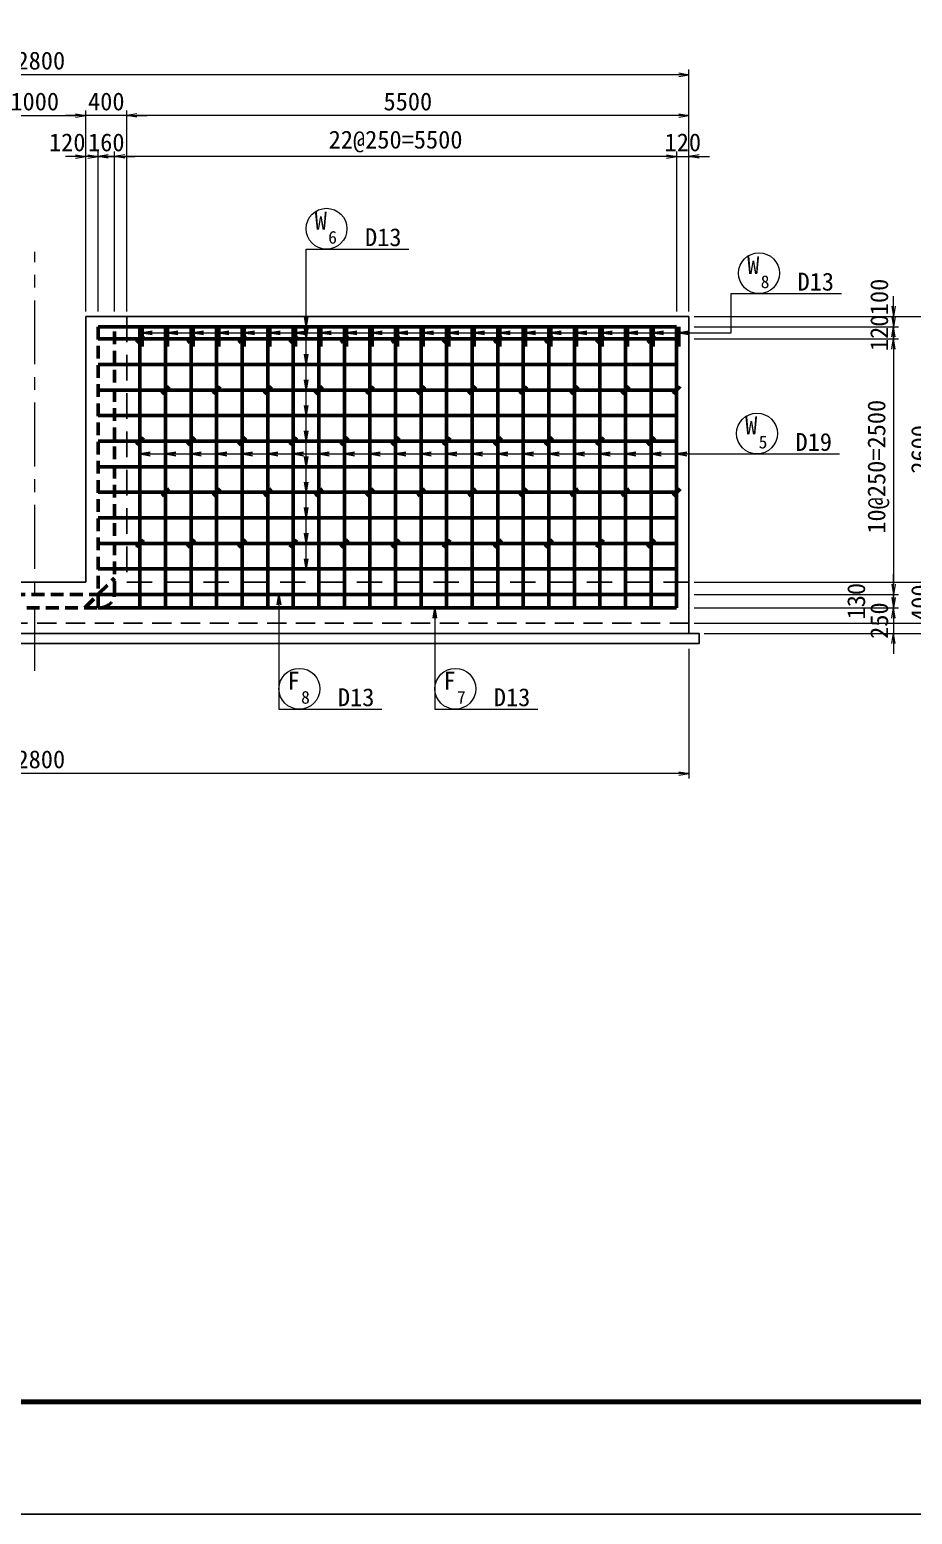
# Model space of a CAD drawing. Header units: millimetres. Extents: x 0 to 126150, y 0 to 29700.
# Drawn here: x 66602 to 75236, y 0 to 14522 of the extents above; entities that cross this region are included whole.
import ezdxf
from ezdxf.enums import TextEntityAlignment as Align

# ---------------------------------------------------------------- set-up
doc = ezdxf.new("R2010")
doc.units = ezdxf.units.MM
doc.header["$LTSCALE"] = 500
for name, pattern in [('CENTER', [2, 1.25, -0.25, 0.25, -0.25]), ('DASHED', [0.75, 0.5, -0.25]), ('DASHED2', [0.375, 0.25, -0.125])]:
    doc.linetypes.add(name, pattern=pattern)
doc.layers.get('Defpoints').update_dxf_attribs({"color": 153})
for name, color, linetype, lineweight in [('D-BMK', 2, 'CENTER', 13), ('D-STR', 3, 'Continuous', 25), ('D-STR-DIM', 7, 'Continuous', 13), ('D-STR-HTXT', 4, 'Continuous', 13), ('D-STR-STR1', 1, 'Continuous', 50), ('D-STR-STR2', 40, 'Continuous', 50), ('D-STR-STR3', 2, 'Continuous', 50), ('D-STR-TXT', 7, 'Continuous', 13), ('D-TTL', 2, 'Continuous', 140)]:
    doc.layers.add(name, color=color, linetype=linetype, lineweight=lineweight)
doc.styles.add('YOKO_GOTHIC', font='')
doc.styles.get('YOKO_GOTHIC').set_extended_font_data('MS Gothic')
doc.dimstyles.new('S50', dxfattribs={"dimscale": 50, "dimtxt": 3.5, "dimasz": 2, "dimexe": 1, "dimexo": 1, "dimgap": 1, "dimtad": 1, "dimdec": 0, "dimzin": 1, "dimdsep": 46, "dimtxsty": 'YOKO_GOTHIC', "dimblk": 'OPEN', "dimcen": 0, "dimclrd": 256, "dimclre": 256, "dimclrt": 256, "dimaunit": 1, "dimadec": 3, "dimazin": 0, "dimtfac": 1, "dimtdec": 0, "dimtix": 1, "dimtmove": 2, "dimatfit": 3, "dimldrblk": 'OPEN', "dimfxl": 1, "dimlwd": -1, "dimlwe": -1, "dimarcsym": 2})

# ---------------------------------------------------------------- blocks, each defined once
blk = doc.blocks.new('_Open')
at = {"color": 0, "linetype": 'ByBlock', "lineweight": -2}
for p, q in [((-1, 0.17), (0, 0)), ((-1, -0.17), (0, 0)), ((0, 0), (-1, 0))]:
    blk.add_line(p, q, dxfattribs=at)
blk = doc.blocks.new('*D2')
at = {"layer": 'D-STR-DIM', "ltscale": 1500, "transparency": 16777216}
for p, q in [((73101, 11717), (75901, 11717)), ((75851, 11617), (75851, 8817)), ((73101, 8717), (75901, 8717))]:
    blk.add_line(p, q, dxfattribs=at)
at = {"layer": 'Defpoints', "color": 0, "ltscale": 1500, "transparency": 16777216}
for p in [(73051, 11717), (73051, 8717), (75851, 8717)]:
    blk.add_point(p, dxfattribs=at)
at = {"layer": 'D-STR-DIM', "ltscale": 1500, "transparency": 16777216, "xscale": 100, "yscale": 100, "zscale": 100}
for p, rotation in [((75851, 11717), 90), ((75851, 8717), 270)]:
    blk.add_blockref('_Open', p, dxfattribs=dict(at, rotation=rotation))
at = {"layer": 'D-STR-DIM', "ltscale": 1500, "transparency": 16777216, "insert": (75713, 10217), "char_height": 175, "attachment_point": 5, "rotation": 90, "style": 'YOKO_GOTHIC'}
blk.add_mtext('3000', dxfattribs=at)
blk = doc.blocks.new('*D3')
at = {"layer": 'D-STR-DIM', "ltscale": 1500, "transparency": 16777216}
for p, q in [((73101, 11717), (75501, 11717)), ((75451, 11617), (75451, 9217)), ((73101, 9117), (75501, 9117))]:
    blk.add_line(p, q, dxfattribs=at)
at = {"layer": 'Defpoints', "color": 0, "ltscale": 1500, "transparency": 16777216}
for p in [(73051, 11717), (73051, 9117), (75451, 9117)]:
    blk.add_point(p, dxfattribs=at)
at = {"layer": 'D-STR-DIM', "ltscale": 1500, "transparency": 16777216, "xscale": 100, "yscale": 100, "zscale": 100}
for p, rotation in [((75451, 11717), 90), ((75451, 9117), 270)]:
    blk.add_blockref('_Open', p, dxfattribs=dict(at, rotation=rotation))
at = {"layer": 'D-STR-DIM', "ltscale": 1500, "transparency": 16777216, "insert": (75313, 10417), "char_height": 175, "attachment_point": 5, "rotation": 90, "style": 'YOKO_GOTHIC'}
blk.add_mtext('2600', dxfattribs=at)
blk = doc.blocks.new('*D4')
at = {"layer": 'D-STR-DIM', "ltscale": 1500, "transparency": 16777216}
for p, q in [((75451, 9217), (75451, 9317)), ((73101, 9117), (75501, 9117)), ((75451, 9117), (75451, 8717)), ((73101, 8717), (75501, 8717)), ((75451, 8617), (75451, 8517))]:
    blk.add_line(p, q, dxfattribs=at)
at = {"layer": 'Defpoints', "color": 0, "ltscale": 1500, "transparency": 16777216}
for p in [(73051, 9117), (73051, 8717), (75451, 8717)]:
    blk.add_point(p, dxfattribs=at)
at = {"layer": 'D-STR-DIM', "ltscale": 1500, "transparency": 16777216, "xscale": 100, "yscale": 100, "zscale": 100}
for p, rotation in [((75451, 9117), 270), ((75451, 8717), 90)]:
    blk.add_blockref('_Open', p, dxfattribs=dict(at, rotation=rotation))
at = {"layer": 'D-STR-DIM', "ltscale": 1500, "transparency": 16777216, "insert": (75313, 8917), "char_height": 175, "attachment_point": 5, "rotation": 90, "style": 'YOKO_GOTHIC'}
blk.add_mtext('400', dxfattribs=at)
blk = doc.blocks.new('*D5')
at = {"layer": 'D-STR-DIM', "ltscale": 1500, "transparency": 16777216}
for p, q in [((73101, 11497), (75101, 11497)), ((75051, 11397), (75051, 9097)), ((73101, 8997), (75101, 8997))]:
    blk.add_line(p, q, dxfattribs=at)
at = {"layer": 'Defpoints', "color": 0, "ltscale": 1500, "transparency": 16777216}
for p in [(73051, 11497), (73051, 8997), (75051, 8997)]:
    blk.add_point(p, dxfattribs=at)
at = {"layer": 'D-STR-DIM', "ltscale": 1500, "transparency": 16777216, "xscale": 100, "yscale": 100, "zscale": 100}
for p, rotation in [((75051, 11497), 90), ((75051, 8997), 270)]:
    blk.add_blockref('_Open', p, dxfattribs=dict(at, rotation=rotation))
at = {"layer": 'D-STR-DIM', "ltscale": 1500, "transparency": 16777216, "insert": (74904, 10247), "char_height": 175, "attachment_point": 5, "rotation": 90, "style": 'YOKO_GOTHIC'}
blk.add_mtext('10@250=2500', dxfattribs=at)
blk = doc.blocks.new('*D6')
at = {"layer": 'D-STR-DIM', "ltscale": 1500, "transparency": 16777216}
for p, q in [((75051, 9097), (75051, 9197)), ((73101, 8997), (75101, 8997)), ((73101, 8867), (75101, 8867)), ((75051, 8997), (75051, 8867)), ((75051, 8767), (75051, 8667))]:
    blk.add_line(p, q, dxfattribs=at)
at = {"layer": 'Defpoints', "color": 0, "ltscale": 1500, "transparency": 16777216}
for p in [(73051, 8997), (73051, 8867), (75051, 8867)]:
    blk.add_point(p, dxfattribs=at)
at = {"layer": 'D-STR-DIM', "ltscale": 1500, "transparency": 16777216, "xscale": 100, "yscale": 100, "zscale": 100}
for p, rotation in [((75051, 8997), 270), ((75051, 8867), 90)]:
    blk.add_blockref('_Open', p, dxfattribs=dict(at, rotation=rotation))
at = {"layer": 'D-STR-DIM', "ltscale": 1500, "transparency": 16777216, "insert": (74688, 8932), "char_height": 175, "attachment_point": 5, "rotation": 90, "style": 'YOKO_GOTHIC'}
blk.add_mtext('130', dxfattribs=at)
blk = doc.blocks.new('*D7')
at = {"layer": 'D-STR-DIM', "ltscale": 1500, "transparency": 16777216}
for p, q in [((75051, 8967), (75051, 9067)), ((73101, 8867), (75101, 8867)), ((75051, 8867), (75051, 8617)), ((73201, 8617), (75101, 8617)), ((75051, 8517), (75051, 8417))]:
    blk.add_line(p, q, dxfattribs=at)
at = {"layer": 'Defpoints', "color": 0, "ltscale": 1500, "transparency": 16777216}
for p in [(73051, 8867), (73151, 8617), (75051, 8617)]:
    blk.add_point(p, dxfattribs=at)
at = {"layer": 'D-STR-DIM', "ltscale": 1500, "transparency": 16777216, "xscale": 100, "yscale": 100, "zscale": 100}
for p, rotation in [((75051, 8867), 270), ((75051, 8617), 90)]:
    blk.add_blockref('_Open', p, dxfattribs=dict(at, rotation=rotation))
at = {"layer": 'D-STR-DIM', "ltscale": 1500, "transparency": 16777216, "insert": (74913, 8742), "char_height": 175, "attachment_point": 5, "rotation": 90, "style": 'YOKO_GOTHIC'}
blk.add_mtext('250', dxfattribs=at)
blk = doc.blocks.new('*D8')
at = {"layer": 'D-STR-DIM', "ltscale": 1500, "transparency": 16777216}
for p, q in [((75051, 11817), (75051, 11917)), ((73101, 11717), (75101, 11717)), ((75051, 11617), (75051, 11717)), ((73101, 11617), (75101, 11617)), ((75051, 11517), (75051, 11417))]:
    blk.add_line(p, q, dxfattribs=at)
at = {"layer": 'Defpoints', "color": 0, "ltscale": 1500, "transparency": 16777216}
for p in [(73051, 11717), (75051, 11717), (73051, 11617)]:
    blk.add_point(p, dxfattribs=at)
at = {"layer": 'D-STR-DIM', "ltscale": 1500, "transparency": 16777216, "xscale": 100, "yscale": 100, "zscale": 100}
for p, rotation in [((75051, 11717), 270), ((75051, 11617), 90)]:
    blk.add_blockref('_Open', p, dxfattribs=dict(at, rotation=rotation))
at = {"layer": 'D-STR-DIM', "ltscale": 1500, "transparency": 16777216, "insert": (74913, 11908), "char_height": 175, "attachment_point": 5, "rotation": 90, "style": 'YOKO_GOTHIC'}
blk.add_mtext('100', dxfattribs=at)
blk = doc.blocks.new('*D9')
at = {"layer": 'D-STR-DIM', "ltscale": 1500, "transparency": 16777216}
for p, q in [((75851, 8817), (75851, 8917)), ((73101, 8717), (75901, 8717)), ((75851, 8617), (75851, 8717)), ((73201, 8617), (75901, 8617)), ((75851, 8517), (75851, 8417))]:
    blk.add_line(p, q, dxfattribs=at)
at = {"layer": 'Defpoints', "color": 0, "ltscale": 1500, "transparency": 16777216}
for p in [(73051, 8717), (75851, 8717), (73151, 8617)]:
    blk.add_point(p, dxfattribs=at)
at = {"layer": 'D-STR-DIM', "ltscale": 1500, "transparency": 16777216, "xscale": 100, "yscale": 100, "zscale": 100}
for p, rotation in [((75851, 8717), 270), ((75851, 8617), 90)]:
    blk.add_blockref('_Open', p, dxfattribs=dict(at, rotation=rotation))
at = {"layer": 'D-STR-DIM', "ltscale": 1500, "transparency": 16777216, "insert": (75713, 8667), "char_height": 175, "attachment_point": 5, "rotation": 90, "style": 'YOKO_GOTHIC'}
blk.add_mtext('100', dxfattribs=at)
blk = doc.blocks.new('*D10')
at = {"layer": 'D-STR-DIM', "ltscale": 1500, "transparency": 16777216}
for p, q in [((75051, 11717), (75051, 11817)), ((73101, 11617), (75101, 11617)), ((73101, 11497), (75101, 11497)), ((75051, 11497), (75051, 11617)), ((75051, 11397), (75051, 11297))]:
    blk.add_line(p, q, dxfattribs=at)
at = {"layer": 'Defpoints', "color": 0, "ltscale": 1500, "transparency": 16777216}
for p in [(73051, 11617), (73051, 11497), (75051, 11617)]:
    blk.add_point(p, dxfattribs=at)
at = {"layer": 'D-STR-DIM', "ltscale": 1500, "transparency": 16777216, "xscale": 100, "yscale": 100, "zscale": 100}
for p, rotation in [((75051, 11617), 270), ((75051, 11497), 90)]:
    blk.add_blockref('_Open', p, dxfattribs=dict(at, rotation=rotation))
at = {"layer": 'D-STR-DIM', "ltscale": 1500, "transparency": 16777216, "insert": (74913, 11557), "char_height": 175, "attachment_point": 5, "rotation": 90, "style": 'YOKO_GOTHIC'}
blk.add_mtext('120', dxfattribs=at)
blk = doc.blocks.new('*D11')
at = {"layer": 'D-STR-DIM', "ltscale": 1500, "transparency": 16777216}
for p, q in [((60251, 11767), (60251, 14132)), ((73051, 11767), (73051, 14132)), ((72951, 14082), (60351, 14082))]:
    blk.add_line(p, q, dxfattribs=at)
at = {"layer": 'Defpoints', "color": 0, "ltscale": 1500, "transparency": 16777216}
for p in [(60251, 14082), (60251, 11717), (73051, 11717)]:
    blk.add_point(p, dxfattribs=at)
at = {"layer": 'D-STR-DIM', "ltscale": 1500, "transparency": 16777216, "xscale": 100, "yscale": 100, "zscale": 100, "rotation": 180}
blk.add_blockref('_Open', (60251, 14082), dxfattribs=at)
at = {"layer": 'D-STR-DIM', "ltscale": 1500, "transparency": 16777216, "xscale": 100, "yscale": 100, "zscale": 100}
blk.add_blockref('_Open', (73051, 14082), dxfattribs=at)
at = {"layer": 'D-STR-DIM', "ltscale": 1500, "transparency": 16777216, "insert": (66651, 14219), "char_height": 175, "attachment_point": 5, "style": 'YOKO_GOTHIC'}
blk.add_mtext('12800', dxfattribs=at)
blk = doc.blocks.new('*D12')
at = {"layer": 'D-STR-DIM', "ltscale": 1500, "transparency": 16777216}
for p, q in [((67551, 11767), (67551, 13732)), ((72951, 13682), (67651, 13682)), ((73051, 11767), (73051, 13732))]:
    blk.add_line(p, q, dxfattribs=at)
at = {"layer": 'Defpoints', "color": 0, "ltscale": 1500, "transparency": 16777216}
for p in [(67551, 13682), (67551, 11717), (73051, 11717)]:
    blk.add_point(p, dxfattribs=at)
at = {"layer": 'D-STR-DIM', "ltscale": 1500, "transparency": 16777216, "xscale": 100, "yscale": 100, "zscale": 100, "rotation": 180}
blk.add_blockref('_Open', (67551, 13682), dxfattribs=at)
at = {"layer": 'D-STR-DIM', "ltscale": 1500, "transparency": 16777216, "xscale": 100, "yscale": 100, "zscale": 100}
blk.add_blockref('_Open', (73051, 13682), dxfattribs=at)
at = {"layer": 'D-STR-DIM', "ltscale": 1500, "transparency": 16777216, "insert": (70301, 13819), "char_height": 175, "attachment_point": 5, "style": 'YOKO_GOTHIC'}
blk.add_mtext('5500', dxfattribs=at)
blk = doc.blocks.new('*D13')
at = {"layer": 'D-STR-DIM', "ltscale": 1500, "transparency": 16777216}
for p, q in [((67051, 13682), (66951, 13682)), ((67151, 11767), (67151, 13732)), ((67551, 13682), (67151, 13682)), ((67551, 11767), (67551, 13732)), ((67651, 13682), (67751, 13682))]:
    blk.add_line(p, q, dxfattribs=at)
at = {"layer": 'Defpoints', "color": 0, "ltscale": 1500, "transparency": 16777216}
for p in [(67151, 13682), (67151, 11717), (67551, 11717)]:
    blk.add_point(p, dxfattribs=at)
at = {"layer": 'D-STR-DIM', "ltscale": 1500, "transparency": 16777216, "xscale": 100, "yscale": 100, "zscale": 100}
blk.add_blockref('_Open', (67151, 13682), dxfattribs=at)
at = {"layer": 'D-STR-DIM', "ltscale": 1500, "transparency": 16777216, "xscale": 100, "yscale": 100, "zscale": 100, "rotation": 180}
blk.add_blockref('_Open', (67551, 13682), dxfattribs=at)
at = {"layer": 'D-STR-DIM', "ltscale": 1500, "transparency": 16777216, "insert": (67351, 13819), "char_height": 175, "attachment_point": 5, "style": 'YOKO_GOTHIC'}
blk.add_mtext('400', dxfattribs=at)
blk = doc.blocks.new('*D20')
at = {"layer": 'D-STR-DIM', "ltscale": 1500, "transparency": 16777216}
for p, q in [((66151, 11767), (66151, 13732)), ((66251, 13682), (67051, 13682)), ((67151, 11767), (67151, 13732))]:
    blk.add_line(p, q, dxfattribs=at)
at = {"layer": 'Defpoints', "color": 0, "ltscale": 1500, "transparency": 16777216}
for p in [(67151, 13682), (66151, 11717), (67151, 11717)]:
    blk.add_point(p, dxfattribs=at)
at = {"layer": 'D-STR-DIM', "ltscale": 1500, "transparency": 16777216, "xscale": 100, "yscale": 100, "zscale": 100, "rotation": 180}
blk.add_blockref('_Open', (66151, 13682), dxfattribs=at)
at = {"layer": 'D-STR-DIM', "ltscale": 1500, "transparency": 16777216, "xscale": 100, "yscale": 100, "zscale": 100}
blk.add_blockref('_Open', (67151, 13682), dxfattribs=at)
at = {"layer": 'D-STR-DIM', "ltscale": 1500, "transparency": 16777216, "insert": (66651, 13819), "char_height": 175, "attachment_point": 5, "style": 'YOKO_GOTHIC'}
blk.add_mtext('1000', dxfattribs=at)
blk = doc.blocks.new('*D21')
at = {"layer": 'D-STR-DIM', "ltscale": 1500, "transparency": 16777216}
for p, q in [((67431, 11767), (67431, 13332)), ((72831, 13282), (67531, 13282)), ((72931, 11767), (72931, 13332))]:
    blk.add_line(p, q, dxfattribs=at)
at = {"layer": 'Defpoints', "color": 0, "ltscale": 1500, "transparency": 16777216}
for p in [(67431, 13282), (67431, 11717), (72931, 11717)]:
    blk.add_point(p, dxfattribs=at)
at = {"layer": 'D-STR-DIM', "ltscale": 1500, "transparency": 16777216, "xscale": 100, "yscale": 100, "zscale": 100, "rotation": 180}
blk.add_blockref('_Open', (67431, 13282), dxfattribs=at)
at = {"layer": 'D-STR-DIM', "ltscale": 1500, "transparency": 16777216, "xscale": 100, "yscale": 100, "zscale": 100}
blk.add_blockref('_Open', (72931, 13282), dxfattribs=at)
at = {"layer": 'D-STR-DIM', "ltscale": 1500, "transparency": 16777216, "insert": (70181, 13428), "char_height": 175, "attachment_point": 5, "style": 'YOKO_GOTHIC'}
blk.add_mtext('22@250=5500', dxfattribs=at)
blk = doc.blocks.new('*D22')
at = {"layer": 'D-STR-DIM', "ltscale": 1500, "transparency": 16777216}
for p, q in [((67171, 13282), (67071, 13282)), ((67271, 11767), (67271, 13332)), ((67431, 13282), (67271, 13282)), ((67431, 11767), (67431, 13332)), ((67531, 13282), (67631, 13282))]:
    blk.add_line(p, q, dxfattribs=at)
at = {"layer": 'Defpoints', "color": 0, "ltscale": 1500, "transparency": 16777216}
for p in [(67271, 13282), (67271, 11717), (67431, 11717)]:
    blk.add_point(p, dxfattribs=at)
at = {"layer": 'D-STR-DIM', "ltscale": 1500, "transparency": 16777216, "xscale": 100, "yscale": 100, "zscale": 100}
blk.add_blockref('_Open', (67271, 13282), dxfattribs=at)
at = {"layer": 'D-STR-DIM', "ltscale": 1500, "transparency": 16777216, "xscale": 100, "yscale": 100, "zscale": 100, "rotation": 180}
blk.add_blockref('_Open', (67431, 13282), dxfattribs=at)
at = {"layer": 'D-STR-DIM', "ltscale": 1500, "transparency": 16777216, "insert": (67351, 13419), "char_height": 175, "attachment_point": 5, "style": 'YOKO_GOTHIC'}
blk.add_mtext('160', dxfattribs=at)
blk = doc.blocks.new('*D23')
at = {"layer": 'D-STR-DIM', "ltscale": 1500, "transparency": 16777216}
for p, q in [((67051, 13282), (66951, 13282)), ((67151, 11767), (67151, 13332)), ((67271, 13282), (67151, 13282)), ((67271, 11767), (67271, 13332)), ((67371, 13282), (67471, 13282))]:
    blk.add_line(p, q, dxfattribs=at)
at = {"layer": 'Defpoints', "color": 0, "ltscale": 1500, "transparency": 16777216}
for p in [(67151, 13282), (67151, 11717), (67271, 11717)]:
    blk.add_point(p, dxfattribs=at)
at = {"layer": 'D-STR-DIM', "ltscale": 1500, "transparency": 16777216, "xscale": 100, "yscale": 100, "zscale": 100}
blk.add_blockref('_Open', (67151, 13282), dxfattribs=at)
at = {"layer": 'D-STR-DIM', "ltscale": 1500, "transparency": 16777216, "xscale": 100, "yscale": 100, "zscale": 100, "rotation": 180}
blk.add_blockref('_Open', (67271, 13282), dxfattribs=at)
at = {"layer": 'D-STR-DIM', "ltscale": 1500, "transparency": 16777216, "insert": (66969, 13419), "char_height": 175, "attachment_point": 5, "style": 'YOKO_GOTHIC'}
blk.add_mtext('120', dxfattribs=at)
blk = doc.blocks.new('*D24')
at = {"layer": 'D-STR-DIM', "ltscale": 1500, "transparency": 16777216}
for p, q in [((72831, 13282), (72731, 13282)), ((72931, 11767), (72931, 13332)), ((72931, 13282), (73051, 13282)), ((73051, 11767), (73051, 13332)), ((73151, 13282), (73251, 13282))]:
    blk.add_line(p, q, dxfattribs=at)
at = {"layer": 'Defpoints', "color": 0, "ltscale": 1500, "transparency": 16777216}
for p in [(73051, 13282), (72931, 11717), (73051, 11717)]:
    blk.add_point(p, dxfattribs=at)
at = {"layer": 'D-STR-DIM', "ltscale": 1500, "transparency": 16777216, "xscale": 100, "yscale": 100, "zscale": 100}
blk.add_blockref('_Open', (72931, 13282), dxfattribs=at)
at = {"layer": 'D-STR-DIM', "ltscale": 1500, "transparency": 16777216, "xscale": 100, "yscale": 100, "zscale": 100, "rotation": 180}
blk.add_blockref('_Open', (73051, 13282), dxfattribs=at)
at = {"layer": 'D-STR-DIM', "ltscale": 1500, "transparency": 16777216, "insert": (72991, 13419), "char_height": 175, "attachment_point": 5, "style": 'YOKO_GOTHIC'}
blk.add_mtext('120', dxfattribs=at)
blk = doc.blocks.new('*D25')
at = {"layer": 'D-STR-DIM', "ltscale": 1500, "transparency": 16777216}
for p, q in [((60251, 8567), (60251, 7197)), ((73051, 8467), (73051, 7197)), ((72951, 7247), (60351, 7247))]:
    blk.add_line(p, q, dxfattribs=at)
at = {"layer": 'Defpoints', "color": 0, "ltscale": 1500, "transparency": 16777216}
for p in [(60251, 8617), (73051, 8517), (60251, 7247)]:
    blk.add_point(p, dxfattribs=at)
at = {"layer": 'D-STR-DIM', "ltscale": 1500, "transparency": 16777216, "xscale": 100, "yscale": 100, "zscale": 100, "rotation": 180}
blk.add_blockref('_Open', (60251, 7247), dxfattribs=at)
at = {"layer": 'D-STR-DIM', "ltscale": 1500, "transparency": 16777216, "xscale": 100, "yscale": 100, "zscale": 100}
blk.add_blockref('_Open', (73051, 7247), dxfattribs=at)
at = {"layer": 'D-STR-DIM', "ltscale": 1500, "transparency": 16777216, "insert": (66651, 7384), "char_height": 175, "attachment_point": 5, "style": 'YOKO_GOTHIC'}
blk.add_mtext('12800', dxfattribs=at)

msp = doc.modelspace()

# ---------------------------------------------------------------- linework, layer by layer
at = {"layer": 'D-BMK', "linetype": 'CENTER'}
msp.add_line((66650.5, 8249.8), (66650.5, 12349.8), dxfattribs=at)
at = {"layer": 'D-STR', "ltscale": 1500}
for p, q in [((73050.5, 11717.2), (67150.5, 11717.2)), ((67150.5, 11717.2), (67150.5, 9117.2)), ((73050.5, 11717.2), (73050.5, 8617.2)), ((67150.5, 9117.2), (66150.5, 9117.2)), ((73050.5, 8617.2), (60250.5, 8617.2))]:
    msp.add_line(p, q, dxfattribs=at)
at = {"layer": 'D-STR', "linetype": 'DASHED2', "ltscale": 1.5}
msp.add_line((73050.5, 8717.2), (60250.5, 8717.2), dxfattribs=at)
at = {"layer": 'D-STR', "linetype": 'DASHED'}
msp.add_lwpolyline([(67550.5, 11717.2), (67550.5, 9117.2), (73050.5, 9117.2)], dxfattribs=at)
at = {"layer": 'D-STR'}
msp.add_lwpolyline([(73050.5, 8617.2), (73150.5, 8617.2), (73150.5, 8517.2), (60150.5, 8517.2), (60150.5, 8617.2), (60250.5, 8617.2)], dxfattribs=at)
at = {"layer": 'D-STR-HTXT'}
for p, q in [((69305.5, 12375.1), (70312.1, 12375.1)), ((73463.3, 11940.2), (74542.9, 11940.2)), ((73463.3, 11557.2), (73463.3, 11940.2)), ((67700.5, 11557.2), (73463.3, 11557.2)), ((67680.5, 10372.2), (74522.9, 10372.2)), ((69040.3, 7875.1), (70046.9, 7875.1)), ((70565.3, 7875.1), (71571.8, 7875.1))]:
    msp.add_line(p, q, dxfattribs=at)
at = {"layer": 'D-STR-HTXT', "color": 6}
for centre in [(69505.5, 12575.1), (73736.3, 12140.2), (73716.3, 10572.2), (69240.3, 8075.1), (70765.3, 8075.1)]:
    msp.add_circle(centre, 200, dxfattribs=at)
at = {"layer": 'D-STR-STR1', "ltscale": 0.01}
for p, q in [((67680.5, 11617.2), (67680.5, 8867.2)), ((67930.5, 11617.2), (67930.5, 8867.2)), ((68180.5, 11617.2), (68180.5, 8867.2)), ((68430.5, 11617.2), (68430.5, 8867.2)), ((68680.5, 11617.2), (68680.5, 8867.2)), ((68930.5, 11617.2), (68930.5, 8867.2)), ((69180.5, 11617.2), (69180.5, 8867.2)), ((69430.5, 11617.2), (69430.5, 8867.2)), ((69680.5, 11617.2), (69680.5, 8867.2)), ((69930.5, 11617.2), (69930.5, 8867.2)), ((70180.5, 11617.2), (70180.5, 8867.2)), ((70430.5, 11617.2), (70430.5, 8867.2)), ((70680.5, 11617.2), (70680.5, 8867.2)), ((70930.5, 11617.2), (70930.5, 8867.2)), ((71180.5, 11617.2), (71180.5, 8867.2)), ((71430.5, 11617.2), (71430.5, 8867.2)), ((71680.5, 11617.2), (71680.5, 8867.2)), ((71930.5, 11617.2), (71930.5, 8867.2)), ((72180.5, 11617.2), (72180.5, 8867.2)), ((72430.5, 11617.2), (72430.5, 8867.2)), ((72680.5, 11617.2), (72680.5, 8867.2)), ((72930.5, 11617.2), (72930.5, 8867.2))]:
    msp.add_line(p, q, dxfattribs=at)
at = {"layer": 'D-STR-STR1'}
for p, q in [((67700.5, 11422.2), (67700.5, 11617.2)), ((67950.5, 11422.2), (67950.5, 11617.2)), ((68200.5, 11422.2), (68200.5, 11617.2)), ((68450.5, 11422.2), (68450.5, 11617.2)), ((68700.5, 11422.2), (68700.5, 11617.2)), ((68950.5, 11422.2), (68950.5, 11617.2)), ((69200.5, 11422.2), (69200.5, 11617.2)), ((69450.5, 11422.2), (69450.5, 11617.2)), ((69700.5, 11422.2), (69700.5, 11617.2)), ((69950.5, 11422.2), (69950.5, 11617.2)), ((70200.5, 11422.2), (70200.5, 11617.2)), ((70450.5, 11422.2), (70450.5, 11617.2)), ((70700.5, 11422.2), (70700.5, 11617.2)), ((70950.5, 11422.2), (70950.5, 11617.2)), ((71200.5, 11422.2), (71200.5, 11617.2)), ((71450.5, 11422.2), (71450.5, 11617.2)), ((71700.5, 11422.2), (71700.5, 11617.2)), ((71950.5, 11422.2), (71950.5, 11617.2)), ((72200.5, 11422.2), (72200.5, 11617.2)), ((72450.5, 11422.2), (72450.5, 11617.2)), ((72700.5, 11422.2), (72700.5, 11617.2)), ((72950.5, 11422.2), (72950.5, 11617.2))]:
    msp.add_line(p, q, dxfattribs=at)
at = {"layer": 'D-STR-STR1', "linetype": 'DASHED2'}
msp.add_line((67140.5, 8867.2), (67430.5, 9157.2), dxfattribs=at)
msp.add_lwpolyline([(65870.5, 11617.2), (65870.5, 9007.2, 0.4142136), (66010.5, 8867.2), (67290.5, 8867.2, 0.4142136), (67430.5, 9007.2), (67430.5, 11617.2)], format="xyb", dxfattribs=at)
for points in [[(67270.5, 8867.2), (67270.5, 11617.2)], [(65870.5, 8997.2), (67430.5, 8997.2)]]:
    msp.add_lwpolyline(points, dxfattribs=at)
at = {"layer": 'D-STR-STR2'}
for p, q in [((72930.5, 11617.2), (67270.5, 11617.2)), ((72930.5, 11497.2), (67270.5, 11497.2)), ((72930.5, 11247.2), (67270.5, 11247.2)), ((72930.5, 10997.2), (67270.5, 10997.2)), ((72930.5, 10747.2), (67270.5, 10747.2)), ((72930.5, 10497.2), (67270.5, 10497.2)), ((72930.5, 10247.2), (67270.5, 10247.2)), ((72930.5, 9997.2), (67270.5, 9997.2)), ((72930.5, 9747.2), (67270.5, 9747.2)), ((72930.5, 9497.2), (67270.5, 9497.2)), ((72930.5, 9247.2), (67270.5, 9247.2)), ((72930.5, 8997.2), (67270.5, 8997.2)), ((72930.5, 8867.2), (67270.5, 8867.2))]:
    msp.add_line(p, q, dxfattribs=at)
at = {"layer": 'D-STR-STR3'}
for p, q in [((67715.9, 11532.5), (67645.2, 11461.8)), ((68215.9, 11532.5), (68145.2, 11461.8)), ((68715.9, 11532.5), (68645.2, 11461.8)), ((69215.9, 11532.5), (69145.2, 11461.8)), ((69715.9, 11532.5), (69645.2, 11461.8)), ((70215.9, 11532.5), (70145.2, 11461.8)), ((70715.9, 11532.5), (70645.2, 11461.8)), ((71215.9, 11532.5), (71145.2, 11461.8)), ((71715.9, 11532.5), (71645.2, 11461.8)), ((72215.9, 11532.5), (72145.2, 11461.8)), ((72715.9, 11532.5), (72645.2, 11461.8)), ((67965.9, 11032.5), (67895.2, 10961.8)), ((68465.9, 11032.5), (68395.2, 10961.8)), ((68965.9, 11032.5), (68895.2, 10961.8)), ((69465.9, 11032.5), (69395.2, 10961.8)), ((69965.9, 11032.5), (69895.2, 10961.8)), ((70465.9, 11032.5), (70395.2, 10961.8)), ((70965.9, 11032.5), (70895.2, 10961.8)), ((71465.9, 11032.5), (71395.2, 10961.8)), ((71965.9, 11032.5), (71895.2, 10961.8)), ((72465.9, 11032.5), (72395.2, 10961.8)), ((72965.9, 11032.5), (72895.2, 10961.8)), ((67715.9, 10532.5), (67645.2, 10461.8)), ((68215.9, 10532.5), (68145.2, 10461.8)), ((68715.9, 10532.5), (68645.2, 10461.8)), ((69215.9, 10532.5), (69145.2, 10461.8)), ((69715.9, 10532.5), (69645.2, 10461.8)), ((70215.9, 10532.5), (70145.2, 10461.8)), ((70715.9, 10532.5), (70645.2, 10461.8)), ((71215.9, 10532.5), (71145.2, 10461.8)), ((71715.9, 10532.5), (71645.2, 10461.8)), ((72215.9, 10532.5), (72145.2, 10461.8)), ((72715.9, 10532.5), (72645.2, 10461.8)), ((67965.9, 10032.5), (67895.2, 9961.8)), ((68465.9, 10032.5), (68395.2, 9961.8)), ((68965.9, 10032.5), (68895.2, 9961.8)), ((69465.9, 10032.5), (69395.2, 9961.8)), ((69965.9, 10032.5), (69895.2, 9961.8)), ((70465.9, 10032.5), (70395.2, 9961.8)), ((70965.9, 10032.5), (70895.2, 9961.8)), ((71465.9, 10032.5), (71395.2, 9961.8)), ((71965.9, 10032.5), (71895.2, 9961.8)), ((72465.9, 10032.5), (72395.2, 9961.8)), ((72965.9, 10032.5), (72895.2, 9961.8)), ((67715.9, 9532.5), (67645.2, 9461.8)), ((68215.9, 9532.5), (68145.2, 9461.8)), ((68715.9, 9532.5), (68645.2, 9461.8)), ((69215.9, 9532.5), (69145.2, 9461.8)), ((69715.9, 9532.5), (69645.2, 9461.8)), ((70215.9, 9532.5), (70145.2, 9461.8)), ((70715.9, 9532.5), (70645.2, 9461.8)), ((71215.9, 9532.5), (71145.2, 9461.8)), ((71715.9, 9532.5), (71645.2, 9461.8)), ((72215.9, 9532.5), (72145.2, 9461.8)), ((72715.9, 9532.5), (72645.2, 9461.8))]:
    msp.add_line(p, q, dxfattribs=at)
at = {"layer": 'D-TTL'}
msp.add_lwpolyline([(43075, 28600), (43075, 1100), (83075, 1100), (83075, 28600)], close=True, dxfattribs=at)
at = {"layer": 'Defpoints', "color": 1}
msp.add_lwpolyline([(42050, 29700), (42050, 0), (84100, 0), (84100, 29700)], close=True, dxfattribs=at)

# ---------------------------------------------------------------- texts
at = {"layer": 'D-STR-TXT', "color": 6, "style": 'YOKO_GOTHIC'}
for s, height, p in [('W', 175, (69449.3, 12566.8)), ('6', 125, (69564.9, 12429)), ('W', 175, (73680, 12131.9)), ('8', 125, (73795.7, 11994.1)), ('W', 175, (73660, 10563.8)), ('5', 125, (73775.7, 10426)), ('8', 125, (69299.7, 7929)), ('7', 125, (70824.7, 7929))]:
    msp.add_text(s, height=height, dxfattribs=at).set_placement(p, align=Align.CENTER)
for s, p in [('D13', (69882, 12405.1)), ('D13', (74112.8, 11970.2)), ('D19', (74092.8, 10402.2)), ('D13', (69616.8, 7905.1)), ('D13', (71141.8, 7905.1))]:
    msp.add_text(s, height=175, dxfattribs=at).set_placement(p)
at = {"layer": 'D-STR-TXT', "color": 6, "linetype": 'DASHED2', "ltscale": 0.5, "style": 'YOKO_GOTHIC'}
for p in [(69184, 8066.8), (70709, 8066.8)]:
    msp.add_text('F', height=175, dxfattribs=at).set_placement(p, align=Align.CENTER)

# ---------------------------------------------------------------- dimensions: what is measured, and where the dimension line sits
at = {"layer": 'D-STR-DIM', "ltscale": 1500}
for base, p1, p2, picture, middle in [((60250.5, 14081.6), (73050.5, 11717.2), (60250.5, 11717.2), '*D11', (66650.5, 14219.1)), ((67150.5, 13681.6), (66150.5, 11717.2), (67150.5, 11717.2), '*D20', (66650.5, 13819.1)), ((67150.5, 13681.6), (67550.5, 11717.2), (67150.5, 11717.2), '*D13', (67350.5, 13819.1)), ((67550.5, 13681.6), (73050.5, 11717.2), (67550.5, 11717.2), '*D12', (70300.5, 13819.1)), ((67270.5, 13281.6), (67430.5, 11717.2), (67270.5, 11717.2), '*D22', (67350.5, 13419.1)), ((73050.5, 13281.6), (72930.5, 11717.2), (73050.5, 11717.2), '*D24', (72990.5, 13419.1)), ((60250.5, 7246.6), (73050.5, 8517.2), (60250.5, 8617.2), '*D25', (66650.5, 7384.1))]:
    dim = msp.add_linear_dim(base=base, p1=p1, p2=p2, dimstyle='S50', dxfattribs=at)
    dim.commit()
    dim.dimension.update_dxf_attribs({"geometry": picture, "text_midpoint": middle})
dim = msp.add_linear_dim(base=(67150.5, 13281.6), p1=(67270.5, 11717.2), p2=(67150.5, 11717.2), dimstyle='S50', dxfattribs=at)
dim.commit()
dim.dimension.update_dxf_attribs({"geometry": '*D23', "text_midpoint": (66968.7, 13419.1), "dimtype": 160})
dim = msp.add_linear_dim(base=(67430.5, 13281.6), p1=(72930.5, 11717.2), p2=(67430.5, 11717.2), text='22@250=<>', dimstyle='S50', dxfattribs=at)
dim.commit()
dim.dimension.update_dxf_attribs({"geometry": '*D21', "text_midpoint": (70180.5, 13428.5)})
for base, p1, p2, picture, middle in [((75050.5, 11717.2), (73050.5, 11617.2), (73050.5, 11717.2), '*D8', (74913, 11908.4)), ((75050.5, 8867.2), (73050.5, 8997.2), (73050.5, 8867.2), '*D6', (74688, 8932.2))]:
    dim = msp.add_linear_dim(base=base, p1=p1, p2=p2, angle=90, dimstyle='S50', dxfattribs=at)
    dim.commit()
    dim.dimension.update_dxf_attribs({"geometry": picture, "text_midpoint": middle, "dimtype": 160})
for base, p1, p2, picture, middle in [((75050.5, 11617.2), (73050.5, 11497.2), (73050.5, 11617.2), '*D10', (74913, 11557.2)), ((75850.5, 8717.2), (73050.5, 11717.2), (73050.5, 8717.2), '*D2', (75713, 10217.2)), ((75450.5, 9117.2), (73050.5, 11717.2), (73050.5, 9117.2), '*D3', (75313, 10417.2)), ((75450.5, 8717.2), (73050.5, 9117.2), (73050.5, 8717.2), '*D4', (75313, 8917.2)), ((75050.5, 8617.2), (73050.5, 8867.2), (73150.5, 8617.2), '*D7', (74913, 8742.2)), ((75850.5, 8717.2), (73150.5, 8617.2), (73050.5, 8717.2), '*D9', (75713, 8667.2))]:
    dim = msp.add_linear_dim(base=base, p1=p1, p2=p2, angle=90, dimstyle='S50', dxfattribs=at)
    dim.commit()
    dim.dimension.update_dxf_attribs({"geometry": picture, "text_midpoint": middle})
dim = msp.add_linear_dim(base=(75050.5, 8997.2), p1=(73050.5, 11497.2), p2=(73050.5, 8997.2), angle=90, text='10@250=<>', dimstyle='S50', dxfattribs=at)
dim.commit()
dim.dimension.update_dxf_attribs({"geometry": '*D5', "text_midpoint": (74903.7, 10247.2)})

# ---------------------------------------------------------------- leaders
at = {"layer": 'D-STR-HTXT'}
for points in [[(69305.5, 9247.2), (69305.5, 12375.1)], [(69305.5, 11617.2), (69305.5, 12117.2)], [(69305.5, 11497.2), (69305.5, 11997.2)], [(69305.5, 11247.2), (69305.5, 11747.2)], [(67700.5, 11557.2), (68052.9, 11557.2)], [(67950.5, 11557.2), (68302.9, 11557.2)], [(68200.5, 11557.2), (68552.9, 11557.2)], [(68450.5, 11557.2), (68802.9, 11557.2)], [(68700.5, 11557.2), (69052.9, 11557.2)], [(68950.5, 11557.2), (69302.9, 11557.2)], [(69200.5, 11557.2), (69552.9, 11557.2)], [(69305.5, 10997.2), (69305.5, 11497.2)], [(69450.5, 11557.2), (69802.9, 11557.2)], [(69700.5, 11557.2), (70052.9, 11557.2)], [(69950.5, 11557.2), (70302.9, 11557.2)], [(70200.5, 11557.2), (70552.9, 11557.2)], [(70450.5, 11557.2), (70802.9, 11557.2)], [(70700.5, 11557.2), (71052.9, 11557.2)], [(70950.5, 11557.2), (71302.9, 11557.2)], [(71200.5, 11557.2), (71552.9, 11557.2)], [(71450.5, 11557.2), (71802.9, 11557.2)], [(71700.5, 11557.2), (72052.9, 11557.2)], [(71950.5, 11557.2), (72302.9, 11557.2)], [(72200.5, 11557.2), (72552.9, 11557.2)], [(72450.5, 11557.2), (72802.9, 11557.2)], [(72700.5, 11557.2), (73052.9, 11557.2)], [(72950.5, 11557.2), (73302.9, 11557.2)], [(69305.5, 10747.2), (69305.5, 11247.2)], [(69305.5, 10497.2), (69305.5, 10997.2)], [(69305.5, 10247.2), (69305.5, 10747.2)], [(69305.5, 9997.2), (69305.5, 10497.2)], [(67680.5, 10372.2), (68283, 10372.2)], [(67930.5, 10372.2), (68533, 10372.2)], [(68180.5, 10372.2), (68783, 10372.2)], [(68430.5, 10372.2), (69033, 10372.2)], [(68680.5, 10372.2), (69283, 10372.2)], [(68930.5, 10372.2), (69533, 10372.2)], [(69180.5, 10372.2), (69783, 10372.2)], [(69430.5, 10372.2), (70033, 10372.2)], [(69680.5, 10372.2), (70283, 10372.2)], [(69930.5, 10372.2), (70533, 10372.2)], [(70180.5, 10372.2), (70783, 10372.2)], [(70430.5, 10372.2), (71033, 10372.2)], [(70680.5, 10372.2), (71283, 10372.2)], [(70930.5, 10372.2), (71533, 10372.2)], [(71180.5, 10372.2), (71783, 10372.2)], [(71430.5, 10372.2), (72033, 10372.2)], [(71680.5, 10372.2), (72283, 10372.2)], [(71930.5, 10372.2), (72533, 10372.2)], [(72180.5, 10372.2), (72783, 10372.2)], [(72430.5, 10372.2), (73033, 10372.2)], [(72680.5, 10372.2), (73283, 10372.2)], [(72930.5, 10372.2), (73533, 10372.2)], [(69305.5, 9747.2), (69305.5, 10247.2)], [(69305.5, 9497.2), (69305.5, 9997.2)], [(69040.3, 8997.2), (69040.3, 7875.1)], [(70565.3, 8867.2), (70565.3, 7875.1)]]:
    msp.add_leader(points, dimstyle='S50', dxfattribs=at)

doc.saveas('drawing.dxf')
